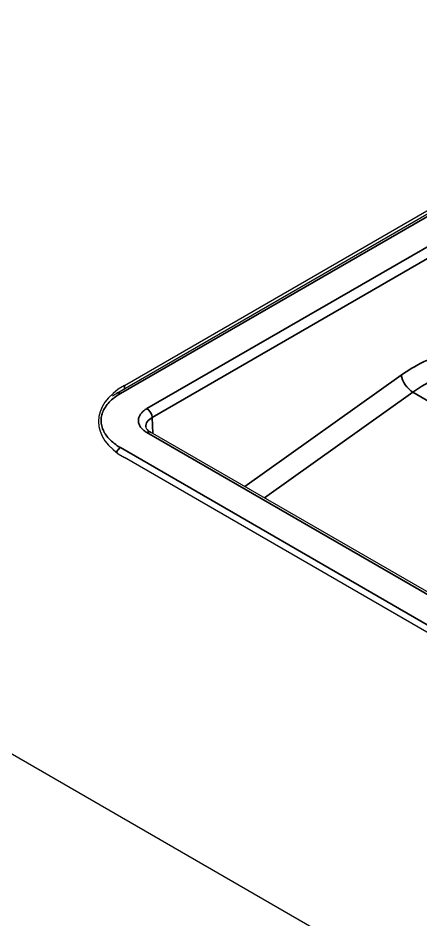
# Model space of a CAD drawing. Header units: millimetres. Extents: x 101 to 3000, y 150 to 4305.
# Drawn here: x 1642.82 to 1663.31, y 1373.15 to 1419.02 of the extents above; entities that cross this region are included whole.
import ezdxf

# ---------------------------------------------------------------- set-up
doc = ezdxf.new("R2010")
doc.units = ezdxf.units.MM
doc.header["$LTSCALE"] = 15
doc.layers.add('_Sichtbarkanten', color=7, linetype='Continuous', lineweight=25)
doc.layers.add('Sichtbar schmal (ISO)', color=7, linetype='Continuous', lineweight=35)

msp = doc.modelspace()

# ---------------------------------------------------------------- linework, layer by layer
at = {"layer": '_Sichtbarkanten'}
for p, q in [((1577.694, 1419.017), (2108.024, 1112.831)), ((1647.845, 1399.945), (1674.371, 1415.26)), ((1648.227, 1400.34), (1673.842, 1415.129)), ((2071.698, 1154.236), (1649.564, 1397.955)), ((2069.31, 1153.554), (1648.227, 1396.666))]:
    msp.add_line(p, q, dxfattribs=at)
for centre, major_axis, ratio, start_param, end_param in [((1651.409, 1398.503), (-4.5, 0), 0.57735, 5.497787, 7.068583), ((1650.438, 1398.242), (1.126, -0.011), 0.577021, 3.164843, 3.164876)]:
    msp.add_ellipse(centre, major_axis=major_axis, ratio=ratio, start_param=start_param, end_param=end_param, dxfattribs=at)
msp.add_open_spline([(1647.618, 1399.802), (1647.69, 1399.852), (1647.766, 1399.899), (1647.845, 1399.945)], degree=3, dxfattribs=at)
msp.add_open_spline([(1649.312, 1398.239), (1649.313, 1398.213), (1649.32, 1398.182), (1649.37, 1398.11), (1649.395, 1398.081), (1649.464, 1398.019), (1649.51, 1397.986), (1649.564, 1397.955)], degree=3, knots=[0, 0, 0, 0, 0.0591393, 0.0591393, 0.091738, 0.091738, 0.126273, 0.126273, 0.126273, 0.126273], dxfattribs=at)
at = {"layer": 'Sichtbar schmal (ISO)'}
for p, q in [((1674.559, 1415.241), (1648.032, 1399.926)), ((1675.884, 1414.465), (1649.377, 1399.161)), ((1676.149, 1414.011), (1649.642, 1398.707)), ((1662.307, 1400.859), (1654.352, 1395.191)), ((1648.227, 1400.166), (1648.227, 1400.34)), ((1662.895, 1399.992), (1655.349, 1394.615)), ((1672.578, 1394.343), (1662.895, 1399.992)), ((1649.666, 1397.896), (1649.642, 1398.707)), ((2071.511, 1154.217), (1649.377, 1397.936)), ((1648.032, 1397.171), (2070.185, 1153.441))]:
    msp.add_line(p, q, dxfattribs=at)
for centre, major_axis, ratio, start_param, end_param in [((1663.073, 1394.496), (-4.015, -7.205), 0.587338, 3.803714, 4.032507), ((1662.837, 1400.564), (-0.435, 0.611), 0.508834, 0.750857, 2.299113), ((1663.604, 1394.201), (-3.636, -6.557), 0.588623, 3.802531, 4.031336), ((1648.032, 1399.62), (-0.188, 0.325), 0.57735, 5.497787, 6.283194), ((1649.377, 1398.855), (0.188, -0.325), 0.57735, 0.802851, 2.356194), ((1650.438, 1398.242), (1.126, -0.011), 0.577021, 2.362153, 3.164843), ((1649.377, 1397.63), (0.187, 0.325), 0.57735, 0, 0.785398), ((1648.032, 1396.865), (0.187, 0.325), 0.57735, 0.785398, 1.691837)]:
    msp.add_ellipse(centre, major_axis=major_axis, ratio=ratio, start_param=start_param, end_param=end_param, dxfattribs=at)
for points, knots in [([(1648.032, 1399.926), (1647.919, 1399.861), (1647.815, 1399.791), (1647.719, 1399.717), (1647.623, 1399.644), (1647.535, 1399.565), (1647.458, 1399.484), (1647.382, 1399.403), (1647.316, 1399.32), (1647.26, 1399.234), (1647.204, 1399.148), (1647.158, 1399.06), (1647.124, 1398.97), (1647.123, 1398.968), (1647.122, 1398.966), (1647.121, 1398.963), (1647.088, 1398.876), (1647.066, 1398.788), (1647.054, 1398.699), (1647.053, 1398.695), (1647.053, 1398.691), (1647.053, 1398.688), (1647.042, 1398.6), (1647.041, 1398.512), (1647.051, 1398.424), (1647.051, 1398.419), (1647.052, 1398.414), (1647.053, 1398.409), (1647.063, 1398.323), (1647.084, 1398.237), (1647.115, 1398.151), (1647.117, 1398.146), (1647.119, 1398.14), (1647.121, 1398.134), (1647.153, 1398.05), (1647.194, 1397.968), (1647.244, 1397.887), (1647.249, 1397.88), (1647.253, 1397.874), (1647.257, 1397.867), (1647.31, 1397.786), (1647.371, 1397.708), (1647.441, 1397.632), (1647.447, 1397.626), (1647.452, 1397.619), (1647.458, 1397.613), (1647.532, 1397.536), (1647.615, 1397.461), (1647.705, 1397.39), (1647.71, 1397.387), (1647.714, 1397.383), (1647.719, 1397.38), (1647.815, 1397.306), (1647.919, 1397.236), (1648.032, 1397.171)], [0, 0, 0, 0, 0.090909, 0.090909, 0.090909, 0.1818, 0.1818, 0.1818, 0.271567, 0.271567, 0.271567, 0.361266, 0.361266, 0.361266, 0.363636, 0.363636, 0.363636, 0.450981, 0.450981, 0.450981, 0.454545, 0.454545, 0.454545, 0.540704, 0.540704, 0.540704, 0.545455, 0.545455, 0.545455, 0.630477, 0.630477, 0.630477, 0.636364, 0.636364, 0.636364, 0.720049, 0.720049, 0.720049, 0.727273, 0.727273, 0.727273, 0.811386, 0.811386, 0.811386, 0.818182, 0.818182, 0.818182, 0.904883, 0.904883, 0.904883, 0.909091, 0.909091, 0.909091, 1, 1, 1, 1]), ([(1649.377, 1399.161), (1649.316, 1399.126), (1649.26, 1399.088), (1649.21, 1399.047), (1649.16, 1399.006), (1649.116, 1398.961), (1649.078, 1398.915), (1649.041, 1398.869), (1649.011, 1398.821), (1648.988, 1398.772), (1648.966, 1398.723), (1648.95, 1398.673), (1648.943, 1398.623), (1648.935, 1398.573), (1648.936, 1398.523), (1648.943, 1398.473), (1648.951, 1398.422), (1648.966, 1398.372), (1648.989, 1398.323), (1649.012, 1398.274), (1649.042, 1398.226), (1649.08, 1398.18), (1649.117, 1398.134), (1649.162, 1398.09), (1649.211, 1398.05), (1649.261, 1398.009), (1649.316, 1397.971), (1649.377, 1397.936)], [0, 0, 0, 0, 0.111111, 0.111111, 0.111111, 0.222222, 0.222222, 0.222222, 0.333333, 0.333333, 0.333333, 0.444444, 0.444444, 0.444444, 0.555556, 0.555556, 0.555556, 0.666667, 0.666667, 0.666667, 0.777778, 0.777778, 0.777778, 0.888889, 0.888889, 0.888889, 1, 1, 1, 1])]:
    msp.add_open_spline(points, degree=3, knots=knots, dxfattribs=at)

doc.saveas('drawing.dxf')
